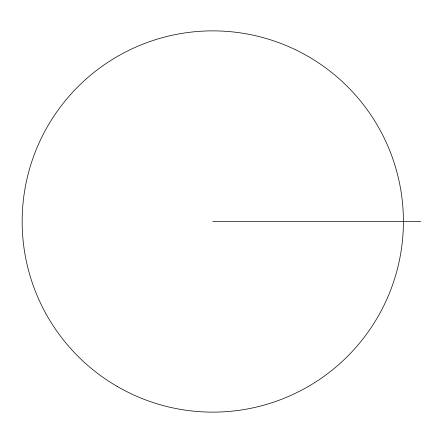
<?xml version="1.0" encoding="UTF-8"?>
<svg xmlns="http://www.w3.org/2000/svg" width="443" height="443" viewBox="0 0 443 443"><rect width="100%" height="100%" fill="white"/><g stroke="black" fill="none" stroke-linecap="round" stroke-linejoin="round"><path stroke-width="0.66" d="M212.778 221.5L420.85 221.5M117.467 386.589A190.628 190.628 0 0 0 403.412 221.5A190.628 190.628 0 0 0 117.467 56.411A190.628 190.628 0 0 0 117.467 386.589"/></g></svg>
